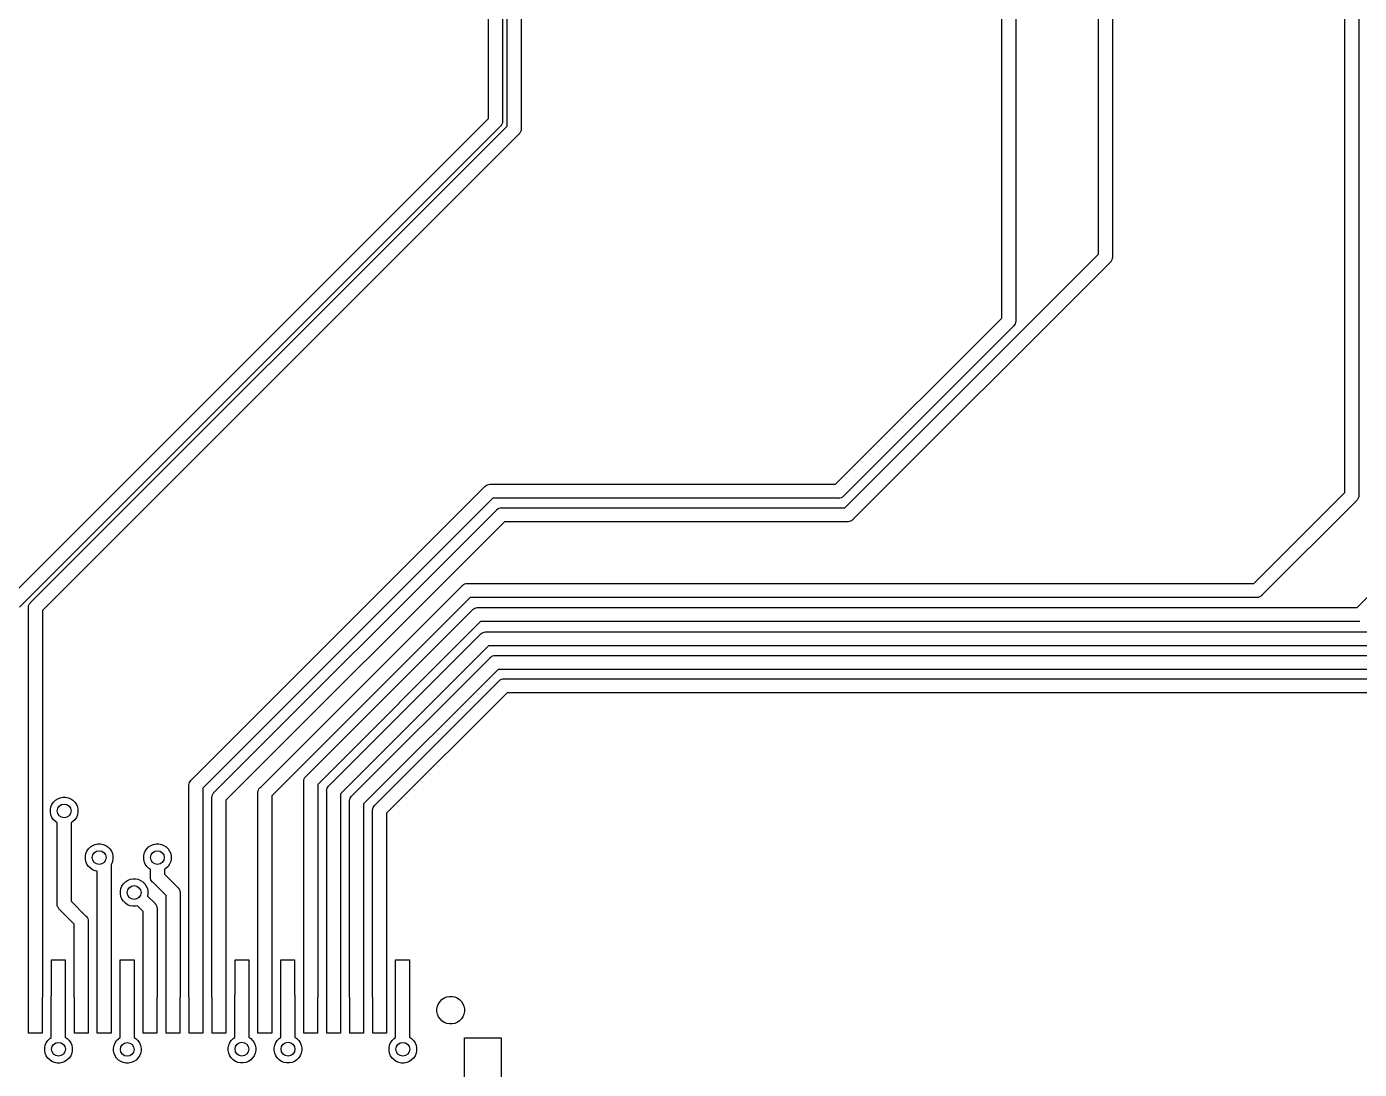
# Model space of a CAD drawing. Extents: x -66 to 211, y -177 to 13.
# Drawn here: x 74.74 to 103.78, y -43.28 to -20.55 of the extents above; entities that cross this region are included whole.
import ezdxf

# ---------------------------------------------------------------- set-up
doc = ezdxf.new("R2010")
doc.units = 0
doc.layers.add('BLACK', color=7, linetype='CONTINUOUS')

msp = doc.modelspace()

# ---------------------------------------------------------------- linework, layer by layer
at = {"layer": 'BLACK', "linetype": 'CONTINUOUS'}
for p, q in [((85.2145, -22.7232), (85.2145, -7.99389)), ((85.5193, -7.93823), (85.5193, -22.7789)), ((85.1129, -9.53183), (85.1129, -22.6112)), ((84.8081, -22.5556), (84.8081, -9.58749)), ((103.771, -16.802), (103.771, -30.7653)), ((103.466, -30.7096), (103.466, -16.947)), ((95.9917, -26.9066), (95.9917, -18.2503)), ((96.2965, -18.1947), (96.2965, -26.9622)), ((98.0965, -25.5155), (98.0965, -18.1551)), ((98.4013, -18.0995), (98.4013, -25.5712)), ((74.3319, -33.0317), (84.8081, -22.5556)), ((85.1107, -22.6486), (85.1019, -22.6773)), ((85.1129, -22.6262), (85.1107, -22.6486)), ((85.1129, -22.6112), (85.1136, -22.6187)), ((85.1136, -22.6187), (85.1129, -22.6262)), ((85.1129, -22.6262), (85.1129, -22.6262)), ((85.0629, -22.7318), (74.5868, -33.2079)), ((74.8319, -33.1058), (85.2145, -22.7232)), ((85.4693, -22.8994), (75.0868, -33.2819)), ((85.0687, -22.727), (85.0629, -22.7318)), ((85.0766, -22.7174), (85.0687, -22.727)), ((85.0878, -22.7038), (85.0766, -22.7174)), ((85.0943, -22.6916), (85.0878, -22.7038)), ((85.1019, -22.6773), (85.0943, -22.6916)), ((85.4751, -22.8946), (85.4693, -22.8994)), ((85.4799, -22.8888), (85.4751, -22.8946)), ((85.4942, -22.8714), (85.4799, -22.8888)), ((85.5083, -22.8449), (85.4942, -22.8714)), ((85.5092, -22.8421), (85.5083, -22.8449)), ((85.5171, -22.8162), (85.5092, -22.8421)), ((85.5193, -22.7938), (85.5171, -22.8162)), ((85.5193, -22.7789), (85.52, -22.7863)), ((85.52, -22.7863), (85.5193, -22.7938)), ((85.5193, -22.7938), (85.5193, -22.7938)), ((103.739, -33.2156), (111.821, -25.1337)), ((92.5732, -31.0388), (98.0965, -25.5155)), ((98.3514, -25.6917), (92.7494, -31.2937)), ((98.3572, -25.6869), (98.3514, -25.6917)), ((98.3657, -25.6765), (98.3572, -25.6869)), ((98.3762, -25.6637), (98.3657, -25.6765)), ((98.3904, -25.6373), (98.3762, -25.6637)), ((98.3991, -25.6085), (98.3904, -25.6373)), ((98.3904, -25.6373), (98.3904, -25.6373)), ((98.4013, -25.5861), (98.3991, -25.6085)), ((98.4013, -25.5712), (98.402, -25.5787)), ((98.402, -25.5787), (98.4013, -25.5861)), ((98.4013, -25.5861), (98.4013, -25.5861)), ((92.37, -30.5283), (95.9917, -26.9066)), ((96.2943, -26.9996), (96.2856, -27.0283)), ((96.2965, -26.9772), (96.2943, -26.9996)), ((96.2965, -26.9622), (96.2972, -26.9697)), ((96.2972, -26.9697), (96.2965, -26.9772)), ((96.2965, -26.9772), (96.2965, -26.9772)), ((96.2466, -27.0828), (92.5462, -30.7831)), ((96.2524, -27.078), (96.2466, -27.0828)), ((96.2571, -27.0722), (96.2524, -27.078)), ((96.2714, -27.0548), (96.2571, -27.0722)), ((96.2856, -27.0283), (96.2714, -27.0548)), ((96.2856, -27.0283), (96.2856, -27.0283)), ((78.3319, -36.9743), (84.728, -30.5782)), ((84.728, -30.5782), (84.7328, -30.5724)), ((84.7328, -30.5724), (84.7386, -30.5676)), ((84.7386, -30.5676), (84.756, -30.5533)), ((84.7386, -30.5676), (84.7386, -30.5676)), ((84.756, -30.5533), (84.7825, -30.5392)), ((84.7825, -30.5392), (84.8112, -30.5305)), ((84.8112, -30.5305), (84.8336, -30.5283)), ((84.8336, -30.5283), (84.8411, -30.5275)), ((84.8336, -30.5283), (84.8336, -30.5283)), ((84.8411, -30.5275), (84.8486, -30.5283)), ((84.8486, -30.5283), (92.37, -30.5283)), ((101.486, -32.6898), (103.466, -30.7096)), ((103.771, -30.7802), (103.769, -30.8026)), ((103.771, -30.7653), (103.772, -30.7727)), ((103.772, -30.7727), (103.771, -30.7802)), ((103.771, -30.7802), (103.771, -30.7802)), ((84.9042, -30.8331), (78.5868, -37.1505)), ((92.4257, -30.8331), (84.9042, -30.8331)), ((84.9926, -31.0781), (85.01, -31.0639)), ((85.01, -31.0639), (85.0262, -31.0552)), ((85.0262, -31.0552), (85.0365, -31.0497)), ((85.0365, -31.0497), (85.0652, -31.041)), ((85.0652, -31.041), (85.0876, -31.0388)), ((85.0876, -31.0388), (85.0951, -31.0381)), ((85.0876, -31.0388), (85.0876, -31.0388)), ((85.0951, -31.0381), (85.1026, -31.0388)), ((85.1026, -31.0388), (92.5732, -31.0388)), ((92.4331, -30.8338), (92.4257, -30.8331)), ((92.4406, -30.8331), (92.4331, -30.8338)), ((92.463, -30.8309), (92.4406, -30.8331)), ((92.4406, -30.8331), (92.4406, -30.8331)), ((92.4917, -30.8221), (92.463, -30.8309)), ((92.5182, -30.808), (92.4917, -30.8221)), ((92.5414, -30.7889), (92.5182, -30.808)), ((92.5462, -30.7831), (92.5414, -30.7889)), ((103.721, -30.8858), (101.662, -32.9447)), ((103.727, -30.881), (103.721, -30.8858)), ((103.737, -30.8693), (103.727, -30.881)), ((103.746, -30.8578), (103.737, -30.8693)), ((103.754, -30.8437), (103.746, -30.8578)), ((103.76, -30.8313), (103.754, -30.8437)), ((103.769, -30.8026), (103.76, -30.8313)), ((78.8319, -37.2389), (84.982, -31.0887)), ((85.1582, -31.3436), (79.0868, -37.415)), ((84.982, -31.0887), (84.9868, -31.0829)), ((84.9868, -31.0829), (84.9926, -31.0781)), ((92.6289, -31.3436), (85.1582, -31.3436)), ((92.6363, -31.3443), (92.6289, -31.3436)), ((92.6438, -31.3436), (92.6363, -31.3443)), ((92.6662, -31.3414), (92.6438, -31.3436)), ((92.6438, -31.3436), (92.6438, -31.3436)), ((92.6949, -31.3327), (92.6662, -31.3414)), ((92.7214, -31.3185), (92.6949, -31.3327)), ((92.7322, -31.3097), (92.7214, -31.3185)), ((92.7388, -31.3043), (92.7322, -31.3097)), ((92.7446, -31.2995), (92.7388, -31.3043)), ((92.7388, -31.3043), (92.7388, -31.3043)), ((92.7494, -31.2937), (92.7446, -31.2995)), ((79.8319, -37.1406), (84.2327, -32.7397)), ((84.2327, -32.7397), (84.2375, -32.7339)), ((84.2375, -32.7339), (84.2478, -32.7254)), ((84.2478, -32.7254), (84.2607, -32.7149)), ((84.2607, -32.7149), (84.2872, -32.7007)), ((84.2872, -32.7007), (84.3159, -32.692)), ((84.3159, -32.692), (84.3383, -32.6898)), ((84.3383, -32.6898), (84.3458, -32.6891)), ((84.3383, -32.6898), (84.3383, -32.6898)), ((84.3458, -32.6891), (84.3533, -32.6898)), ((84.3533, -32.6898), (101.486, -32.6898)), ((84.4089, -32.9946), (80.0868, -37.3167)), ((101.542, -32.9946), (84.4089, -32.9946)), ((101.549, -32.9953), (101.542, -32.9946)), ((101.557, -32.9946), (101.549, -32.9953)), ((101.579, -32.9924), (101.557, -32.9946)), ((101.557, -32.9946), (101.557, -32.9946)), ((101.608, -32.9837), (101.579, -32.9924)), ((101.634, -32.9695), (101.608, -32.9837)), ((101.645, -32.9611), (101.634, -32.9695)), ((101.652, -32.9553), (101.645, -32.9611)), ((101.657, -32.9505), (101.652, -32.9553)), ((101.652, -32.9553), (101.652, -32.9553)), ((101.662, -32.9447), (101.657, -32.9505)), ((74.7812, -33.2188), (74.782, -33.2113)), ((74.782, -33.2263), (74.7812, -33.2188)), ((74.782, -33.2113), (74.7842, -33.1889)), ((74.782, -33.2113), (74.782, -33.2113)), ((74.782, -39.1245), (74.782, -33.2263)), ((74.7842, -33.1889), (74.7929, -33.1602)), ((74.7929, -33.1602), (74.7977, -33.1512)), ((74.7977, -33.1512), (74.8071, -33.1337)), ((74.8071, -33.1337), (74.8213, -33.1163)), ((74.8213, -33.1163), (74.8261, -33.1105)), ((74.8213, -33.1163), (74.8213, -33.1163)), ((74.8261, -33.1105), (74.8319, -33.1058)), ((75.0868, -33.2819), (75.0868, -41.6974)), ((80.8319, -36.8924), (84.4588, -33.2655)), ((84.4588, -33.2655), (84.4636, -33.2597)), ((84.4636, -33.2597), (84.473, -33.252)), ((84.473, -33.252), (84.4868, -33.2407)), ((84.4868, -33.2407), (84.507, -33.2299)), ((84.507, -33.2299), (84.5132, -33.2265)), ((84.5132, -33.2265), (84.542, -33.2178)), ((84.542, -33.2178), (84.5644, -33.2156)), ((84.5644, -33.2156), (84.5718, -33.2148)), ((84.5644, -33.2156), (84.5644, -33.2156)), ((84.5718, -33.2148), (84.5793, -33.2156)), ((84.5793, -33.2156), (103.739, -33.2156)), ((84.635, -33.5204), (81.0868, -37.0686)), ((103.795, -33.5204), (84.635, -33.5204)), ((81.3319, -37.0985), (84.634, -33.7964)), ((84.634, -33.7964), (84.6388, -33.7906)), ((84.6388, -33.7906), (84.6446, -33.7858)), ((84.6446, -33.7858), (84.662, -33.7715)), ((84.662, -33.7715), (84.6885, -33.7574)), ((84.6885, -33.7574), (84.6912, -33.7565)), ((84.6912, -33.7565), (84.7172, -33.7486)), ((84.7172, -33.7486), (84.7396, -33.7464)), ((84.7396, -33.7464), (84.7471, -33.7457)), ((84.7396, -33.7464), (84.7396, -33.7464)), ((84.7471, -33.7457), (84.7546, -33.7464)), ((84.7546, -33.7464), (103.96, -33.7464)), ((84.8102, -34.0512), (81.5868, -37.2747)), ((104.016, -34.0512), (84.8102, -34.0512)), ((84.8968, -34.2679), (84.9255, -34.2592)), ((84.9255, -34.2592), (84.9479, -34.257)), ((84.9479, -34.257), (84.9554, -34.2562)), ((84.9479, -34.257), (84.9479, -34.257)), ((84.9554, -34.2562), (84.9629, -34.257)), ((84.9629, -34.257), (104.161, -34.257)), ((81.8319, -37.3173), (84.8423, -34.3069)), ((84.8423, -34.3069), (84.8471, -34.3011)), ((84.8471, -34.3011), (84.8569, -34.293)), ((84.8569, -34.293), (84.8703, -34.2821)), ((84.8703, -34.2821), (84.8845, -34.2745)), ((84.8845, -34.2745), (84.8968, -34.2679)), ((85.0185, -34.5618), (82.0868, -37.4935)), ((82.3319, -37.5209), (85.0379, -34.8149)), ((104.216, -34.5618), (85.0185, -34.5618)), ((85.0379, -34.8149), (85.0427, -34.8091)), ((85.0427, -34.8091), (85.0485, -34.8043)), ((85.0485, -34.8043), (85.0659, -34.7901)), ((85.0659, -34.7901), (85.0919, -34.7761)), ((85.0919, -34.7761), (85.0924, -34.7759)), ((85.0924, -34.7759), (85.1211, -34.7672)), ((85.1211, -34.7672), (85.1435, -34.765)), ((85.1435, -34.765), (85.151, -34.7642)), ((85.1435, -34.765), (85.1435, -34.765)), ((85.151, -34.7642), (85.1584, -34.765)), ((85.1584, -34.765), (104.389, -34.765)), ((85.2141, -35.0698), (82.5868, -37.6971)), ((104.445, -35.0698), (85.2141, -35.0698)), ((78.2812, -37.0874), (78.2842, -37.0575)), ((78.282, -37.0948), (78.2812, -37.0874)), ((78.282, -41.6974), (78.282, -37.0948)), ((78.2842, -37.0575), (78.2929, -37.0288)), ((78.2929, -37.0288), (78.3071, -37.0023)), ((78.3071, -37.0023), (78.3213, -36.9849)), ((78.3213, -36.9849), (78.3261, -36.9791)), ((78.3213, -36.9849), (78.3213, -36.9849)), ((78.3261, -36.9791), (78.3319, -36.9743)), ((78.5868, -37.1505), (78.5868, -41.6974)), ((79.7929, -37.195), (79.8071, -37.1685)), ((79.8071, -37.1685), (79.8213, -37.1511)), ((79.8213, -37.1511), (79.8261, -37.1453)), ((79.8213, -37.1511), (79.8213, -37.1511)), ((79.8261, -37.1453), (79.8319, -37.1406)), ((80.7812, -37.0054), (80.782, -36.998)), ((80.782, -37.0129), (80.7812, -37.0054)), ((80.782, -36.998), (80.7842, -36.9756)), ((80.782, -36.998), (80.782, -36.998)), ((80.782, -41.6974), (80.782, -37.0129)), ((80.7842, -36.9756), (80.7929, -36.9468)), ((80.7929, -36.9468), (80.7996, -36.9342)), ((80.7996, -36.9342), (80.8071, -36.9204)), ((80.8071, -36.9204), (80.8213, -36.903)), ((80.8213, -36.903), (80.8261, -36.8972)), ((80.8213, -36.903), (80.8213, -36.903)), ((80.8261, -36.8972), (80.8319, -36.8924)), ((81.0868, -37.0686), (81.0868, -41.6974)), ((81.2842, -37.1817), (81.2929, -37.153)), ((81.2929, -37.153), (81.3071, -37.1265)), ((81.3071, -37.1265), (81.3213, -37.1091)), ((81.3213, -37.1091), (81.3261, -37.1033)), ((81.3213, -37.1091), (81.3213, -37.1091)), ((81.3261, -37.1033), (81.3319, -37.0985)), ((75.2966, -37.5058), (75.3294, -37.4566)), ((75.3294, -37.4566), (75.3712, -37.4149)), ((75.3712, -37.4149), (75.4204, -37.382)), ((75.4204, -37.382), (75.475, -37.3594)), ((75.475, -37.3594), (75.5329, -37.3479)), ((75.5329, -37.3479), (75.592, -37.3479)), ((75.592, -37.3479), (75.65, -37.3594)), ((75.65, -37.3594), (75.7046, -37.382)), ((75.7046, -37.382), (75.7537, -37.4149)), ((75.7537, -37.4149), (75.7955, -37.4566)), ((75.7955, -37.4566), (75.8283, -37.5058)), ((78.7812, -37.3519), (78.7828, -37.3363)), ((78.782, -37.3594), (78.7812, -37.3519)), ((78.782, -41.6974), (78.782, -37.3594)), ((78.7828, -37.3363), (78.7842, -37.322)), ((78.7842, -37.322), (78.7919, -37.2966)), ((78.7919, -37.2966), (78.7929, -37.2933)), ((78.7929, -37.2933), (78.8071, -37.2668)), ((78.8071, -37.2668), (78.8213, -37.2494)), ((78.8213, -37.2494), (78.8261, -37.2436)), ((78.8213, -37.2494), (78.8213, -37.2494)), ((78.8261, -37.2436), (78.8319, -37.2389)), ((79.0868, -37.415), (79.0868, -41.6974)), ((79.7812, -37.2536), (79.7842, -37.2237)), ((79.782, -37.2611), (79.7812, -37.2536)), ((79.782, -41.6974), (79.782, -37.2611)), ((79.7842, -37.2237), (79.7929, -37.195)), ((80.0868, -37.3167), (80.0868, -41.6974)), ((81.2812, -37.2116), (81.2842, -37.1817)), ((81.282, -37.219), (81.2812, -37.2116)), ((81.282, -41.6974), (81.282, -37.219)), ((81.5868, -37.2747), (81.5868, -41.6974)), ((81.7812, -37.4304), (81.7828, -37.4149)), ((81.782, -37.4379), (81.7812, -37.4304)), ((81.782, -41.6974), (81.782, -37.4379)), ((81.7828, -37.4149), (81.7842, -37.4005)), ((81.7842, -37.4005), (81.7869, -37.3915)), ((81.7869, -37.3915), (81.7929, -37.3718)), ((81.7929, -37.3718), (81.8071, -37.3453)), ((81.8071, -37.3453), (81.8213, -37.3279)), ((81.8213, -37.3279), (81.8261, -37.3221)), ((81.8213, -37.3279), (81.8213, -37.3279)), ((81.8261, -37.3221), (81.8319, -37.3173)), ((75.2625, -37.6183), (75.274, -37.5604)), ((75.2625, -37.6774), (75.2625, -37.6183)), ((75.274, -37.7354), (75.2625, -37.6774)), ((75.274, -37.5604), (75.2966, -37.5058)), ((75.2966, -37.79), (75.274, -37.7354)), ((75.8283, -37.5058), (75.8509, -37.5604)), ((75.8509, -37.7354), (75.8283, -37.79)), ((75.8509, -37.5604), (75.8625, -37.6183)), ((75.8625, -37.6774), (75.8509, -37.7354)), ((75.8625, -37.6183), (75.8625, -37.6774)), ((82.0868, -37.4935), (82.0868, -41.6974)), ((82.2812, -37.634), (82.282, -37.6265)), ((82.282, -37.6414), (82.2812, -37.634)), ((82.282, -37.6265), (82.2842, -37.6041)), ((82.282, -41.6974), (82.282, -37.6414)), ((82.2842, -37.6041), (82.2887, -37.5893)), ((82.2887, -37.5893), (82.2929, -37.5754)), ((82.2929, -37.5754), (82.3071, -37.5489)), ((82.3071, -37.5489), (82.3213, -37.5315)), ((82.3213, -37.5315), (82.3261, -37.5257)), ((82.3213, -37.5315), (82.3213, -37.5315)), ((82.3261, -37.5257), (82.3319, -37.5209)), ((82.5868, -37.6971), (82.5868, -41.6974)), ((75.3294, -37.8391), (75.2966, -37.79)), ((75.3712, -37.8809), (75.3294, -37.8391)), ((75.4101, -37.9069), (75.3712, -37.8809)), ((75.4101, -39.6724), (75.4101, -37.9069)), ((75.7537, -37.8809), (75.7149, -37.9069)), ((75.7149, -37.9069), (75.7149, -39.6168)), ((75.7955, -37.8391), (75.7537, -37.8809)), ((75.8283, -37.79), (75.7955, -37.8391)), ((76.0245, -38.6343), (76.036, -38.5764)), ((76.036, -38.5764), (76.0586, -38.5218)), ((76.0586, -38.5218), (76.0914, -38.4726)), ((76.0914, -38.4726), (76.1332, -38.4309)), ((76.1332, -38.4309), (76.1824, -38.398)), ((76.1824, -38.398), (76.237, -38.3754)), ((76.237, -38.3754), (76.2949, -38.3639)), ((76.2949, -38.3639), (76.354, -38.3639)), ((76.354, -38.3639), (76.412, -38.3754)), ((76.412, -38.3754), (76.4666, -38.398)), ((76.4666, -38.398), (76.5157, -38.4309)), ((76.5157, -38.4309), (76.5575, -38.4726)), ((76.5575, -38.4726), (76.5903, -38.5218)), ((76.5903, -38.5218), (76.6129, -38.5764)), ((76.6129, -38.5764), (76.6245, -38.6343)), ((77.2945, -38.6343), (77.306, -38.5764)), ((77.306, -38.5764), (77.3286, -38.5218)), ((77.3286, -38.5218), (77.3614, -38.4726)), ((77.3614, -38.4726), (77.4032, -38.4309)), ((77.4032, -38.4309), (77.4524, -38.398)), ((77.4524, -38.398), (77.507, -38.3754)), ((77.507, -38.3754), (77.5649, -38.3639)), ((77.5649, -38.3639), (77.624, -38.3639)), ((77.624, -38.3639), (77.682, -38.3754)), ((77.682, -38.3754), (77.7366, -38.398)), ((77.7366, -38.398), (77.7857, -38.4309)), ((77.7857, -38.4309), (77.8275, -38.4726)), ((77.8275, -38.4726), (77.8603, -38.5218)), ((77.8603, -38.5218), (77.8829, -38.5764)), ((77.8829, -38.5764), (77.8945, -38.6343)), ((76.0245, -38.6934), (76.0245, -38.6343)), ((76.036, -38.7514), (76.0245, -38.6934)), ((76.0586, -38.806), (76.036, -38.7514)), ((76.0914, -38.8551), (76.0586, -38.806)), ((76.1332, -38.8969), (76.0914, -38.8551)), ((76.1824, -38.9297), (76.1332, -38.8969)), ((76.5903, -38.806), (76.5868, -38.8113)), ((76.5868, -38.8113), (76.5868, -41.6974)), ((76.6129, -38.7514), (76.5903, -38.806)), ((76.6245, -38.6934), (76.6129, -38.7514)), ((76.6245, -38.6343), (76.6245, -38.6934)), ((77.2945, -38.6934), (77.2945, -38.6343)), ((77.306, -38.7514), (77.2945, -38.6934)), ((77.3286, -38.806), (77.306, -38.7514)), ((77.3614, -38.8551), (77.3286, -38.806)), ((77.4032, -38.8969), (77.3614, -38.8551)), ((77.4421, -38.9229), (77.4032, -38.8969)), ((77.7857, -38.8969), (77.7469, -38.9229)), ((77.8275, -38.8551), (77.7857, -38.8969)), ((77.8603, -38.806), (77.8275, -38.8551)), ((77.8829, -38.7514), (77.8603, -38.806)), ((77.8945, -38.6934), (77.8829, -38.7514)), ((77.8945, -38.6343), (77.8945, -38.6934)), ((74.782, -41.6974), (74.782, -39.1245)), ((76.237, -38.9524), (76.1824, -38.9297)), ((76.282, -38.9613), (76.237, -38.9524)), ((76.282, -39.5433), (76.282, -38.9613)), ((76.8534, -39.2346), (76.8952, -39.1929)), ((76.8952, -39.1929), (76.9444, -39.16)), ((76.9444, -39.16), (76.999, -39.1374)), ((76.999, -39.1374), (77.0569, -39.1259)), ((77.0569, -39.1259), (77.116, -39.1259)), ((77.116, -39.1259), (77.174, -39.1374)), ((77.174, -39.1374), (77.2286, -39.16)), ((77.2286, -39.16), (77.2777, -39.1929)), ((77.2777, -39.1929), (77.3195, -39.2346)), ((77.4413, -39.0881), (77.4421, -39.0807)), ((77.4443, -39.118), (77.4413, -39.0881)), ((77.4421, -39.0807), (77.4421, -38.9229)), ((77.453, -39.1467), (77.4443, -39.118)), ((77.4671, -39.1732), (77.453, -39.1467)), ((77.4814, -39.1906), (77.4671, -39.1732)), ((77.4862, -39.1964), (77.4814, -39.1906)), ((77.4814, -39.1906), (77.4814, -39.1906)), ((77.492, -39.2012), (77.4862, -39.1964)), ((77.782, -39.4912), (77.492, -39.2012)), ((77.7469, -38.9229), (77.7469, -39.025)), ((77.7469, -39.025), (78.0369, -39.315)), ((76.7865, -39.3963), (76.798, -39.3384)), ((76.7865, -39.4554), (76.7865, -39.3963)), ((76.798, -39.5134), (76.7865, -39.4554)), ((76.798, -39.3384), (76.8206, -39.2838)), ((76.8206, -39.2838), (76.8534, -39.2346)), ((77.3195, -39.2346), (77.3523, -39.2838)), ((77.3523, -39.2838), (77.3749, -39.3384)), ((77.3749, -39.3384), (77.3865, -39.3963)), ((77.3865, -39.4554), (77.3773, -39.5012)), ((77.3865, -39.3963), (77.3865, -39.4554)), ((77.782, -40.5776), (77.782, -39.4912)), ((78.0369, -39.315), (78.0427, -39.3198)), ((78.0427, -39.3198), (78.0474, -39.3256)), ((78.0474, -39.3256), (78.0474, -39.3256)), ((78.0474, -39.3256), (78.0617, -39.343)), ((78.0617, -39.343), (78.0646, -39.3484)), ((78.0646, -39.3484), (78.0759, -39.3695)), ((78.0759, -39.3695), (78.0846, -39.3982)), ((78.0846, -39.3982), (78.0868, -39.4206)), ((78.0868, -39.4206), (78.0868, -39.4206)), ((78.0868, -39.4206), (78.0875, -39.4281)), ((78.0875, -39.4281), (78.0868, -39.4355)), ((78.0868, -39.4355), (78.0868, -41.6974)), ((75.4093, -39.6799), (75.4101, -39.6724)), ((75.4101, -39.6874), (75.4093, -39.6799)), ((75.4123, -39.7098), (75.4101, -39.6874)), ((75.4101, -39.6874), (75.4101, -39.6874)), ((75.4193, -39.733), (75.4123, -39.7098)), ((75.421, -39.7385), (75.4193, -39.733)), ((75.4351, -39.765), (75.421, -39.7385)), ((75.4494, -39.7824), (75.4351, -39.765)), ((75.4542, -39.7882), (75.4494, -39.7824)), ((75.4494, -39.7824), (75.4494, -39.7824)), ((75.7149, -39.6168), (76.0369, -39.9387)), ((76.282, -41.6974), (76.282, -39.5433)), ((76.282, -39.5433), (76.282, -39.5433)), ((76.8206, -39.568), (76.798, -39.5134)), ((76.8534, -39.6171), (76.8206, -39.568)), ((76.8952, -39.6589), (76.8534, -39.6171)), ((76.9444, -39.6917), (76.8952, -39.6589)), ((76.999, -39.7144), (76.9444, -39.6917)), ((77.0569, -39.7259), (76.999, -39.7144)), ((77.116, -39.7259), (77.0569, -39.7259)), ((77.1618, -39.7168), (77.116, -39.7259)), ((77.282, -39.8369), (77.1618, -39.7168)), ((77.3773, -39.5012), (77.5369, -39.6607)), ((77.5369, -39.6607), (77.5427, -39.6655)), ((77.5427, -39.6655), (77.5474, -39.6713)), ((77.5474, -39.6713), (77.5474, -39.6713)), ((77.5474, -39.6713), (77.5617, -39.6887)), ((77.5617, -39.6887), (77.5645, -39.6939)), ((77.5645, -39.6939), (77.5759, -39.7152)), ((77.5759, -39.7152), (77.5846, -39.7439)), ((77.5846, -39.7439), (77.5868, -39.7663)), ((77.5868, -39.7663), (77.5868, -39.7663)), ((77.5868, -39.7663), (77.5875, -39.7738)), ((77.5875, -39.7738), (77.5868, -39.7813)), ((77.5868, -39.7813), (77.5868, -41.6974)), ((75.46, -39.7929), (75.4542, -39.7882)), ((75.782, -40.1149), (75.46, -39.7929)), ((76.0369, -39.9387), (76.0427, -39.9435)), ((76.0427, -39.9435), (76.0474, -39.9493)), ((76.0474, -39.9493), (76.0474, -39.9493)), ((76.0474, -39.9493), (76.0617, -39.9667)), ((76.0617, -39.9667), (76.0672, -39.9769)), ((76.0672, -39.9769), (76.0759, -39.9932)), ((76.0759, -39.9932), (76.0846, -40.0219)), ((76.0846, -40.0219), (76.0868, -40.0443)), ((76.0868, -40.0443), (76.0868, -40.0443)), ((76.0868, -40.0443), (76.0875, -40.0518)), ((76.0875, -40.0518), (76.0868, -40.0593)), ((76.0868, -40.0593), (76.0868, -41.6974)), ((77.282, -41.6974), (77.282, -39.8369)), ((75.782, -41.6974), (75.782, -40.1149)), ((77.782, -41.6974), (77.782, -40.5776)), ((77.782, -40.5776), (77.782, -40.5776)), ((75.2844, -41.6594), (75.2844, -40.8899)), ((75.2844, -40.8899), (75.5844, -40.8899)), ((75.5844, -40.8899), (75.5844, -41.6594)), ((76.7844, -41.6594), (76.7844, -40.8899)), ((76.7844, -40.8899), (77.0844, -40.8899)), ((77.0844, -40.8899), (77.0844, -41.6594)), ((79.2844, -41.6594), (79.2844, -40.8899)), ((79.2844, -40.8899), (79.5844, -40.8899)), ((79.5844, -40.8899), (79.5844, -41.6594)), ((80.2844, -41.6594), (80.2844, -40.8899)), ((80.2844, -40.8899), (80.5844, -40.8899)), ((80.5844, -40.8899), (80.5844, -41.6594)), ((82.7844, -41.6594), (82.7844, -40.8899)), ((82.7844, -40.8899), (83.0844, -40.8899)), ((83.0844, -40.8899), (83.0844, -41.6594)), ((74.7842, -41.7198), (74.782, -41.6974)), ((74.7844, -41.7204), (74.7842, -41.7198)), ((74.7844, -42.4899), (74.7844, -41.7204)), ((75.0846, -41.7198), (75.0844, -41.7204)), ((75.0844, -41.7204), (75.0844, -42.4899)), ((75.0868, -41.6974), (75.0846, -41.7198)), ((75.282, -41.6824), (75.2842, -41.66)), ((75.282, -42.5856), (75.282, -41.6824)), ((75.2842, -41.66), (75.2844, -41.6594)), ((75.5844, -41.6594), (75.5846, -41.66)), ((75.5846, -41.66), (75.5868, -41.6824)), ((75.5868, -41.6824), (75.5868, -42.5808)), ((75.7842, -41.7198), (75.782, -41.6974)), ((75.7844, -41.7204), (75.7842, -41.7198)), ((75.7844, -42.4899), (75.7844, -41.7204)), ((76.0846, -41.7198), (76.0844, -41.7204)), ((76.0844, -41.7204), (76.0844, -42.4899)), ((76.0868, -41.6974), (76.0846, -41.7198)), ((76.2842, -41.7198), (76.282, -41.6974)), ((76.2844, -41.7204), (76.2842, -41.7198)), ((76.2844, -42.4899), (76.2844, -41.7204)), ((76.5846, -41.7198), (76.5844, -41.7204)), ((76.5844, -41.7204), (76.5844, -42.4899)), ((76.5868, -41.6974), (76.5846, -41.7198)), ((76.782, -41.6824), (76.7842, -41.66)), ((76.782, -42.5872), (76.782, -41.6824)), ((76.7842, -41.66), (76.7844, -41.6594)), ((77.0844, -41.6594), (77.0846, -41.66)), ((77.0846, -41.66), (77.0868, -41.6824)), ((77.0868, -41.6824), (77.0868, -42.5843)), ((77.2842, -41.7198), (77.282, -41.6974)), ((77.2844, -41.7204), (77.2842, -41.7198)), ((77.2844, -42.4899), (77.2844, -41.7204)), ((77.5846, -41.7198), (77.5844, -41.7204)), ((77.5844, -41.7204), (77.5844, -42.4899)), ((77.5868, -41.6974), (77.5846, -41.7198)), ((77.7842, -41.7198), (77.782, -41.6974)), ((77.7844, -41.7204), (77.7842, -41.7198)), ((77.7844, -42.4899), (77.7844, -41.7204)), ((78.0846, -41.7198), (78.0844, -41.7204)), ((78.0844, -41.7204), (78.0844, -42.4899)), ((78.0868, -41.6974), (78.0846, -41.7198)), ((78.2842, -41.7198), (78.282, -41.6974)), ((78.2844, -41.7204), (78.2842, -41.7198)), ((78.2844, -42.4899), (78.2844, -41.7204)), ((78.5846, -41.7198), (78.5844, -41.7204)), ((78.5844, -41.7204), (78.5844, -42.4899)), ((78.5868, -41.6974), (78.5846, -41.7198)), ((78.7842, -41.7198), (78.782, -41.6974)), ((78.7844, -41.7204), (78.7842, -41.7198)), ((78.7844, -42.4899), (78.7844, -41.7204)), ((79.0846, -41.7198), (79.0844, -41.7204)), ((79.0844, -41.7204), (79.0844, -42.4899)), ((79.0868, -41.6974), (79.0846, -41.7198)), ((79.282, -41.6824), (79.2842, -41.66)), ((79.282, -42.5817), (79.282, -41.6824)), ((79.2842, -41.66), (79.2844, -41.6594)), ((79.5844, -41.6594), (79.5846, -41.66)), ((79.5846, -41.66), (79.5868, -41.6824)), ((79.5868, -41.6824), (79.5868, -42.5796)), ((79.7842, -41.7198), (79.782, -41.6974)), ((79.7844, -41.7204), (79.7842, -41.7198)), ((79.7844, -42.4899), (79.7844, -41.7204)), ((80.0846, -41.7198), (80.0844, -41.7204)), ((80.0844, -41.7204), (80.0844, -42.4899)), ((80.0868, -41.6974), (80.0846, -41.7198)), ((80.282, -41.6824), (80.2842, -41.66)), ((80.282, -42.5839), (80.282, -41.6824)), ((80.2842, -41.66), (80.2844, -41.6594)), ((80.5844, -41.6594), (80.5846, -41.66)), ((80.5846, -41.66), (80.5868, -41.6824)), ((80.5868, -41.6824), (80.5868, -42.5774)), ((80.7842, -41.7198), (80.782, -41.6974)), ((80.7844, -41.7204), (80.7842, -41.7198)), ((80.7844, -42.4899), (80.7844, -41.7204)), ((81.0846, -41.7198), (81.0844, -41.7204)), ((81.0844, -41.7204), (81.0844, -42.4899)), ((81.0868, -41.6974), (81.0846, -41.7198)), ((81.2842, -41.7198), (81.282, -41.6974)), ((81.2844, -41.7204), (81.2842, -41.7198)), ((81.2844, -42.4899), (81.2844, -41.7204)), ((81.5846, -41.7198), (81.5844, -41.7204)), ((81.5844, -41.7204), (81.5844, -42.4899)), ((81.5868, -41.6974), (81.5846, -41.7198)), ((81.7842, -41.7198), (81.782, -41.6974)), ((81.7844, -41.7204), (81.7842, -41.7198)), ((81.7844, -42.4899), (81.7844, -41.7204)), ((82.0846, -41.7198), (82.0844, -41.7204)), ((82.0844, -41.7204), (82.0844, -42.4899)), ((82.0868, -41.6974), (82.0846, -41.7198)), ((82.2842, -41.7198), (82.282, -41.6974)), ((82.2844, -41.7204), (82.2842, -41.7198)), ((82.2844, -42.4899), (82.2844, -41.7204)), ((82.5846, -41.7198), (82.5844, -41.7204)), ((82.5844, -41.7204), (82.5844, -42.4899)), ((82.5868, -41.6974), (82.5846, -41.7198)), ((82.782, -41.6824), (82.7842, -41.66)), ((82.782, -42.5877), (82.782, -41.6824)), ((82.7842, -41.66), (82.7844, -41.6594)), ((83.0844, -41.6594), (83.0846, -41.66)), ((83.0846, -41.66), (83.0868, -41.6824)), ((83.0868, -41.6824), (83.0868, -42.5787)), ((83.7185, -41.8478), (83.7514, -41.7986)), ((83.7514, -41.7986), (83.7931, -41.7569)), ((83.7931, -41.7569), (83.8423, -41.724)), ((83.8423, -41.724), (83.8969, -41.7014)), ((83.8969, -41.7014), (83.9548, -41.6899)), ((83.9548, -41.6899), (84.0139, -41.6899)), ((84.0139, -41.6899), (84.0719, -41.7014)), ((84.0719, -41.7014), (84.1265, -41.724)), ((84.1265, -41.724), (84.1756, -41.7569)), ((84.1756, -41.7569), (84.2174, -41.7986)), ((84.2174, -41.7986), (84.2502, -41.8478)), ((83.6844, -41.9603), (83.6959, -41.9024)), ((83.6844, -42.0194), (83.6844, -41.9603)), ((83.6959, -42.0774), (83.6844, -42.0194)), ((83.6959, -41.9024), (83.7185, -41.8478)), ((83.7185, -42.132), (83.6959, -42.0774)), ((84.2502, -41.8478), (84.2729, -41.9024)), ((84.2729, -42.0774), (84.2502, -42.132)), ((84.2729, -41.9024), (84.2844, -41.9603)), ((84.2844, -42.0194), (84.2729, -42.0774)), ((84.2844, -41.9603), (84.2844, -42.0194)), ((83.7514, -42.1811), (83.7185, -42.132)), ((83.7931, -42.2229), (83.7514, -42.1811)), ((83.8423, -42.2557), (83.7931, -42.2229)), ((83.8969, -42.2784), (83.8423, -42.2557)), ((83.9548, -42.2899), (83.8969, -42.2784)), ((84.0139, -42.2899), (83.9548, -42.2899)), ((84.0719, -42.2784), (84.0139, -42.2899)), ((84.1265, -42.2557), (84.0719, -42.2784)), ((84.1756, -42.2229), (84.1265, -42.2557)), ((84.2174, -42.1811), (84.1756, -42.2229)), ((84.2502, -42.132), (84.2174, -42.1811)), ((75.0844, -42.4899), (74.7844, -42.4899)), ((75.1721, -42.7001), (75.205, -42.6509)), ((75.205, -42.6509), (75.2468, -42.6092)), ((75.2468, -42.6092), (75.282, -42.5856)), ((75.5868, -42.5808), (75.6292, -42.6092)), ((75.6292, -42.6092), (75.671, -42.6509)), ((75.671, -42.6509), (75.7039, -42.7001)), ((76.0844, -42.4899), (75.7844, -42.4899)), ((76.5844, -42.4899), (76.2844, -42.4899)), ((76.6707, -42.7026), (76.7036, -42.6535)), ((76.7036, -42.6535), (76.7454, -42.6117)), ((76.7454, -42.6117), (76.782, -42.5872)), ((77.0868, -42.5843), (77.1278, -42.6117)), ((77.1278, -42.6117), (77.1696, -42.6535)), ((77.1696, -42.6535), (77.2025, -42.7026)), ((77.5844, -42.4899), (77.2844, -42.4899)), ((78.0844, -42.4899), (77.7844, -42.4899)), ((78.5844, -42.4899), (78.2844, -42.4899)), ((79.0844, -42.4899), (78.7844, -42.4899)), ((79.1701, -42.6975), (79.2029, -42.6484)), ((79.2029, -42.6484), (79.2447, -42.6066)), ((79.2447, -42.6066), (79.282, -42.5817)), ((79.5868, -42.5796), (79.6272, -42.6066)), ((79.6272, -42.6066), (79.669, -42.6484)), ((79.669, -42.6484), (79.7018, -42.6975)), ((80.0844, -42.4899), (79.7844, -42.4899)), ((80.1734, -42.6975), (80.2062, -42.6484)), ((80.2062, -42.6484), (80.248, -42.6066)), ((80.248, -42.6066), (80.282, -42.5839)), ((80.5868, -42.5774), (80.6305, -42.6066)), ((80.6305, -42.6066), (80.6723, -42.6484)), ((80.6723, -42.6484), (80.7051, -42.6975)), ((81.0844, -42.4899), (80.7844, -42.4899)), ((81.5844, -42.4899), (81.2844, -42.4899)), ((82.0844, -42.4899), (81.7844, -42.4899)), ((82.5844, -42.4899), (82.2844, -42.4899)), ((82.6753, -42.7001), (82.7081, -42.6509)), ((82.7081, -42.6509), (82.7499, -42.6092)), ((82.7499, -42.6092), (82.782, -42.5877)), ((83.0868, -42.5787), (83.1324, -42.6092)), ((83.1324, -42.6092), (83.1742, -42.6509)), ((83.1742, -42.6509), (83.207, -42.7001)), ((84.2844, -44.3899), (84.2844, -42.5899)), ((84.2844, -42.5899), (85.0844, -42.5899)), ((85.0844, -42.5899), (85.0844, -44.3899)), ((75.138, -42.8126), (75.1495, -42.7547)), ((75.138, -42.8717), (75.138, -42.8126)), ((75.1495, -42.9297), (75.138, -42.8717)), ((75.1495, -42.7547), (75.1721, -42.7001)), ((75.1721, -42.9843), (75.1495, -42.9297)), ((75.7039, -42.7001), (75.7265, -42.7547)), ((75.7265, -42.9297), (75.7039, -42.9843)), ((75.7265, -42.7547), (75.738, -42.8126)), ((75.738, -42.8717), (75.7265, -42.9297)), ((75.738, -42.8126), (75.738, -42.8717)), ((76.6366, -42.8152), (76.6481, -42.7572)), ((76.6366, -42.8743), (76.6366, -42.8152)), ((76.6481, -42.9322), (76.6366, -42.8743)), ((76.6481, -42.7572), (76.6707, -42.7026)), ((76.6707, -42.9868), (76.6481, -42.9322)), ((77.2025, -42.7026), (77.2251, -42.7572)), ((77.2251, -42.9322), (77.2025, -42.9868)), ((77.2251, -42.7572), (77.2366, -42.8152)), ((77.2366, -42.8743), (77.2251, -42.9322)), ((77.2366, -42.8152), (77.2366, -42.8743)), ((79.136, -42.8101), (79.1475, -42.7521)), ((79.136, -42.8692), (79.136, -42.8101)), ((79.1475, -42.9271), (79.136, -42.8692)), ((79.1475, -42.7521), (79.1701, -42.6975)), ((79.1701, -42.9817), (79.1475, -42.9271)), ((79.7018, -42.6975), (79.7244, -42.7521)), ((79.7244, -42.9271), (79.7018, -42.9817)), ((79.7244, -42.7521), (79.736, -42.8101)), ((79.736, -42.8692), (79.7244, -42.9271)), ((79.736, -42.8101), (79.736, -42.8692)), ((80.1393, -42.8101), (80.1508, -42.7521)), ((80.1393, -42.8692), (80.1393, -42.8101)), ((80.1508, -42.9271), (80.1393, -42.8692)), ((80.1508, -42.7521), (80.1734, -42.6975)), ((80.1734, -42.9817), (80.1508, -42.9271)), ((80.7051, -42.6975), (80.7277, -42.7521)), ((80.7277, -42.9271), (80.7051, -42.9817)), ((80.7277, -42.7521), (80.7393, -42.8101)), ((80.7393, -42.8692), (80.7277, -42.9271)), ((80.7393, -42.8101), (80.7393, -42.8692)), ((82.6412, -42.8126), (82.6527, -42.7547)), ((82.6412, -42.8717), (82.6412, -42.8126)), ((82.6527, -42.9297), (82.6412, -42.8717)), ((82.6527, -42.7547), (82.6753, -42.7001)), ((82.6753, -42.9843), (82.6527, -42.9297)), ((83.207, -42.7001), (83.2296, -42.7547)), ((83.2296, -42.9297), (83.207, -42.9843)), ((83.2296, -42.7547), (83.2412, -42.8126)), ((83.2412, -42.8717), (83.2296, -42.9297)), ((83.2412, -42.8126), (83.2412, -42.8717)), ((75.205, -43.0334), (75.1721, -42.9843)), ((75.2468, -43.0752), (75.205, -43.0334)), ((75.2959, -43.108), (75.2468, -43.0752)), ((75.3505, -43.1307), (75.2959, -43.108)), ((75.4085, -43.1422), (75.3505, -43.1307)), ((75.4675, -43.1422), (75.4085, -43.1422)), ((75.5255, -43.1307), (75.4675, -43.1422)), ((75.5801, -43.108), (75.5255, -43.1307)), ((75.6292, -43.0752), (75.5801, -43.108)), ((75.671, -43.0334), (75.6292, -43.0752)), ((75.7039, -42.9843), (75.671, -43.0334)), ((76.7036, -43.036), (76.6707, -42.9868)), ((76.7454, -43.0777), (76.7036, -43.036)), ((76.7945, -43.1106), (76.7454, -43.0777)), ((76.8491, -43.1332), (76.7945, -43.1106)), ((76.9071, -43.1447), (76.8491, -43.1332)), ((76.9661, -43.1447), (76.9071, -43.1447)), ((77.0241, -43.1332), (76.9661, -43.1447)), ((77.0787, -43.1106), (77.0241, -43.1332)), ((77.1278, -43.0777), (77.0787, -43.1106)), ((77.1696, -43.036), (77.1278, -43.0777)), ((77.2025, -42.9868), (77.1696, -43.036)), ((79.2029, -43.0309), (79.1701, -42.9817)), ((79.2447, -43.0727), (79.2029, -43.0309)), ((79.2939, -43.1055), (79.2447, -43.0727)), ((79.3485, -43.1281), (79.2939, -43.1055)), ((79.4064, -43.1396), (79.3485, -43.1281)), ((79.4655, -43.1396), (79.4064, -43.1396)), ((79.5235, -43.1281), (79.4655, -43.1396)), ((79.5781, -43.1055), (79.5235, -43.1281)), ((79.6272, -43.0727), (79.5781, -43.1055)), ((79.669, -43.0309), (79.6272, -43.0727)), ((79.7018, -42.9817), (79.669, -43.0309)), ((80.2062, -43.0309), (80.1734, -42.9817)), ((80.248, -43.0727), (80.2062, -43.0309)), ((80.2972, -43.1055), (80.248, -43.0727)), ((80.3518, -43.1281), (80.2972, -43.1055)), ((80.4097, -43.1396), (80.3518, -43.1281)), ((80.4688, -43.1396), (80.4097, -43.1396)), ((80.5268, -43.1281), (80.4688, -43.1396)), ((80.5814, -43.1055), (80.5268, -43.1281)), ((80.6305, -43.0727), (80.5814, -43.1055)), ((80.6723, -43.0309), (80.6305, -43.0727)), ((80.7051, -42.9817), (80.6723, -43.0309)), ((82.7081, -43.0334), (82.6753, -42.9843)), ((82.7499, -43.0752), (82.7081, -43.0334)), ((82.7991, -43.108), (82.7499, -43.0752)), ((82.8537, -43.1307), (82.7991, -43.108)), ((82.9116, -43.1422), (82.8537, -43.1307)), ((82.9707, -43.1422), (82.9116, -43.1422)), ((83.0287, -43.1307), (82.9707, -43.1422)), ((83.0833, -43.108), (83.0287, -43.1307)), ((83.1324, -43.0752), (83.0833, -43.108)), ((83.1742, -43.0334), (83.1324, -43.0752)), ((83.207, -42.9843), (83.1742, -43.0334))]:
    msp.add_line(p, q, dxfattribs=at)
at = {"layer": 'BLACK'}
for centre in [(75.5625, -37.6479), (76.3245, -38.6639), (77.5945, -38.6639), (77.0865, -39.4259), (75.438, -42.8422), (76.9366, -42.8447), (79.436, -42.8396), (80.4393, -42.8396), (82.9412, -42.8422)]:
    msp.add_circle(centre, 0.15, dxfattribs=at)

doc.saveas('drawing.dxf')
